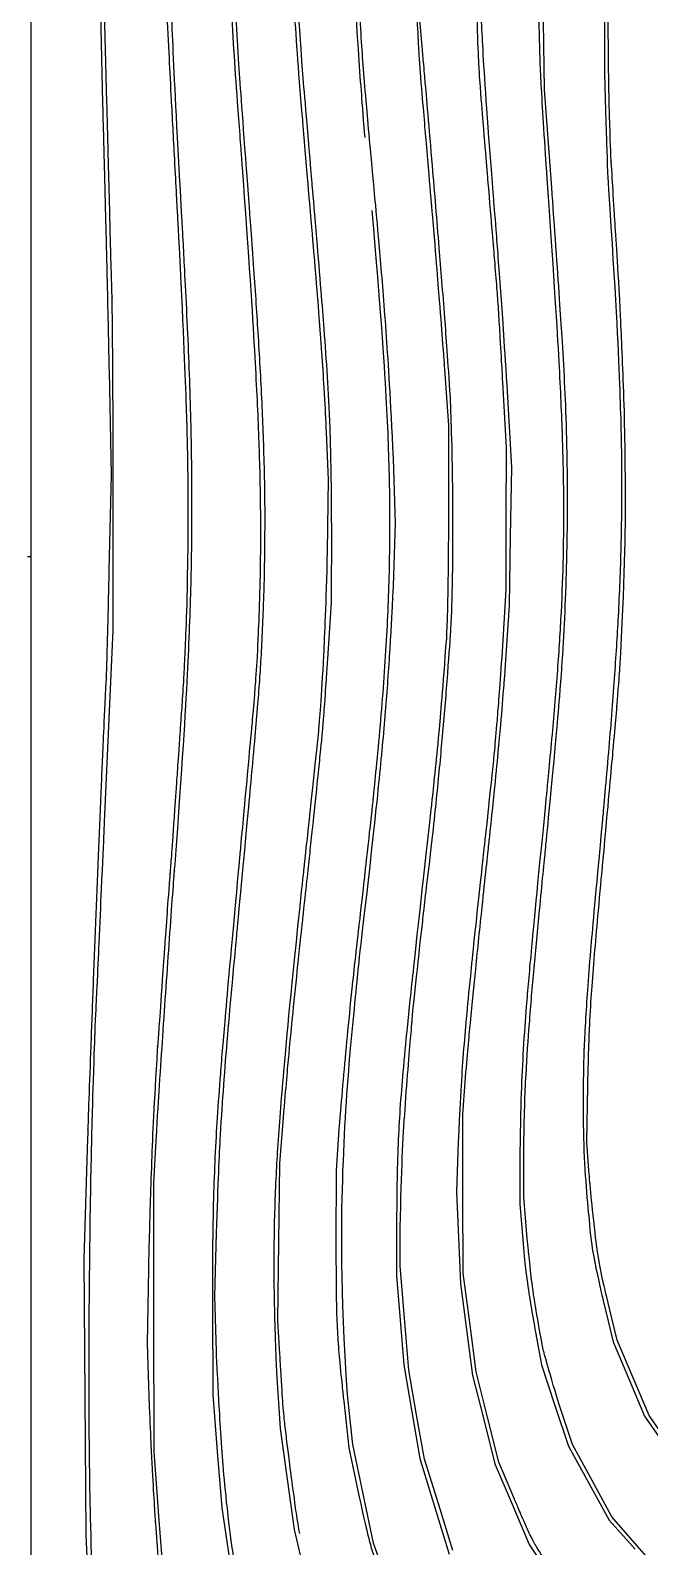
# Model space of a CAD drawing. Header units: millimetres. Extents: x -591 to 0, y 0 to 590.
# Drawn here: x -295.7 to -192.2, y 129.7 to 382.9 of the extents above; entities that cross this region are included whole.
import ezdxf

# ---------------------------------------------------------------- set-up
doc = ezdxf.new("R2010")
doc.units = ezdxf.units.MM

msp = doc.modelspace()

# ---------------------------------------------------------------- linework, layer by layer
at = {"color": 7, "linetype": 'Continuous'}
for p, q in [((-295.53, 295.01), (-295.53, 589.71)), ((-282.87, 370.97), (-283.49, 395.46)), ((-230.08, 378.94), (-230.71, 386.02)), ((-209.72, 373.04), (-209.89, 384.39)), ((-208.53, 356.66), (-209.72, 373.04)), ((-282.52, 325.98), (-282.18, 308.73)), ((-226.44, 326.28), (-225.79, 316.99)), ((-216.76, 324.13), (-216.17, 313.29)), ((-215.23, 309.91), (-216, 323.62)), ((-225.79, 316.99), (-225.79, 301.79)), ((-246.23, 315.85), (-245.88, 307.93)), ((-216.17, 313.29), (-216.18, 301.42)), ((-234.65, 300.57), (-235, 311.43)), ((-215.4, 298.4), (-215.23, 309.91)), ((-282.18, 308.73), (-282.53, 292.8)), ((-281.84, 282.77), (-281.82, 307.4)), ((-245.88, 307.93), (-246.06, 295.94)), ((-216.18, 301.42), (-216.18, 289.55)), ((-245.35, 287.37), (-245.31, 299.96)), ((-235, 290.19), (-234.65, 300.57)), ((-215.57, 286.9), (-215.4, 298.4)), ((-295.53, 295.01), (-296.12, 295.01)), ((-295.53, 0.3), (-295.53, 295.01)), ((-216.18, 289.55), (-216.9, 278.27)), ((-245.96, 277.99), (-245.35, 287.37)), ((-216.3, 276.13), (-215.57, 286.9)), ((-283.21, 251.94), (-281.84, 282.77)), ((-223.4, 201.94), (-223.01, 207.25)), ((-202.68, 197.22), (-202.51, 206.66)), ((-253.96, 193.68), (-253.37, 201.35)), ((-223.37, 188.66), (-223.4, 201.94)), ((-286.11, 197.93), (-286.74, 177.75)), ((-244.09, 199.44), (-244.57, 192.5)), ((-275.03, 190.43), (-274.65, 197.51)), ((-224.15, 197.36), (-224.45, 188.96)), ((-213.84, 196.04), (-213.87, 186.89)), ((-213.21, 188.07), (-213.21, 195.32)), ((-202.33, 192.5), (-202.68, 197.22)), ((-254.13, 180.55), (-253.96, 193.68)), ((-244.57, 192.5), (-244.6, 180.4)), ((-275.01, 168.01), (-275.03, 190.43)), ((-224.45, 188.96), (-224.13, 181.31)), ((-223.34, 175.39), (-223.37, 188.66)), ((-212.63, 181.14), (-213.21, 188.07)), ((-213.87, 186.89), (-213.39, 180.99)), ((-234.46, 183.71), (-234.46, 174.92)), ((-233.86, 176.57), (-233.86, 183.06)), ((-264.84, 171.55), (-264.55, 182.02)), ((-254.31, 167.42), (-254.13, 180.55)), ((-224.13, 181.31), (-223.81, 173.66)), ((-286.74, 177.75), (-286.57, 154.74)), ((-275.94, 176.03), (-276.14, 163.59)), ((-234.46, 174.92), (-233.87, 167.49)), ((-233.15, 167.86), (-233.86, 176.57)), ((-222.25, 167.13), (-223.34, 175.39)), ((-223.81, 173.66), (-222.79, 165.97)), ((-265.25, 170.22), (-265.2, 155.03)), ((-264.57, 162.26), (-264.84, 171.55)), ((-199.96, 170.81), (-198.28, 163.88)), ((-274.99, 145.59), (-275.01, 168.01)), ((-253.97, 161.82), (-254.31, 167.42)), ((-233.87, 167.49), (-233.28, 160.05)), ((-232.44, 159.16), (-233.15, 167.86)), ((-197.62, 164.18), (-198.5, 167.86)), ((-222.79, 165.97), (-221.78, 158.28)), ((-221.15, 158.87), (-222.25, 167.13)), ((-276.14, 163.59), (-275.79, 153.11)), ((-210.97, 164.03), (-210.24, 160.05)), ((-198.28, 163.88), (-195.67, 157.69)), ((-194.95, 157.87), (-197.62, 164.18)), ((-233.28, 160.05), (-231.92, 152.23)), ((-210.24, 160.05), (-208, 153.26)), ((-254.51, 158.8), (-253.91, 149.43)), ((-231.11, 151.73), (-232.44, 159.16)), ((-221.78, 158.28), (-219.91, 150.9)), ((-219.26, 151.34), (-221.15, 158.87)), ((-195.67, 157.69), (-193.06, 151.49)), ((-192.28, 151.57), (-194.95, 157.87)), ((-286.57, 154.74), (-286.41, 131.73)), ((-265.2, 155.03), (-264.44, 145.59)), ((-241.78, 146.77), (-242.67, 155.03)), ((-243.3, 154), (-242.43, 146.18)), ((-231.92, 152.23), (-230.56, 144.41)), ((-208, 153.26), (-205.76, 146.48)), ((-205.05, 146.76), (-207.33, 153.58)), ((-229.78, 144.31), (-231.11, 151.73)), ((-219.91, 150.9), (-218.03, 143.53)), ((-217.37, 143.82), (-219.26, 151.34)), ((-193.06, 151.49), (-189.44, 146.3)), ((-188.81, 146.61), (-192.28, 151.57)), ((-253.91, 149.43), (-252.74, 140.98)), ((-274.18, 134.82), (-274.99, 145.59)), ((-264.44, 145.59), (-263.69, 136.15)), ((-242.43, 146.18), (-241.09, 139.84)), ((-240.04, 138.51), (-241.78, 146.77)), ((-230.56, 144.41), (-228.11, 136.41)), ((-205.76, 146.48), (-202.36, 140.3)), ((-201.76, 140.72), (-205.05, 146.76)), ((-227.42, 136.69), (-229.78, 144.31)), ((-218.03, 143.53), (-215.16, 136.78)), ((-214.74, 137.59), (-217.37, 143.82)), ((-252.74, 140.98), (-251.57, 132.53)), ((-202.36, 140.3), (-198.95, 134.12)), ((-198.48, 134.68), (-201.76, 140.72)), ((-238.3, 130.25), (-240.04, 138.51)), ((-215.16, 136.78), (-212.29, 130.03)), ((-273.37, 124.06), (-274.18, 134.82)), ((-263.69, 136.15), (-262.33, 127.15)), ((-228.11, 136.41), (-225.66, 128.41)), ((-225.07, 129.07), (-227.42, 136.69)), ((-194.27, 129.85), (-198.48, 134.68)), ((-286.41, 131.73), (-285.81, 119.52)), ((-274.72, 132.82), (-274, 123)), ((-251.57, 132.53), (-249.94, 125.64)), ((-198.95, 134.12), (-194.62, 129.24)), ((-235.44, 122.14), (-238.3, 130.25)), ((-212.29, 130.03), (-208.22, 123.95)), ((-190.06, 125.03), (-194.27, 129.85))]:
    msp.add_line(p, q, dxfattribs=at)
for points, knots in [([(-229.01, 433.45), (-230.88, 419.02), (-231.61, 403.14), (-231.4, 389.6), (-230.48, 375.1), (-230.83, 379.93), (-230.48, 375.1)], [0, 0, 0, 0, 0.248755, 0.520383, 0.751685, 1, 1, 1, 1]), ([(-240.63, 430.41), (-241.74, 414.5), (-241.81, 396.85), (-241.12, 381.62), (-239.78, 365.07), (-240.27, 370.58), (-239.78, 365.07)], [0, 0, 0, 0, 0.243713, 0.513396, 0.746351, 1, 1, 1, 1]), ([(-251.69, 427.91), (-252.32, 411.99), (-252.1, 395.98), (-251.61, 386.49), (-250.85, 375.65), (-249.8, 363.01), (-250.16, 367.22), (-249.8, 363.01)], [0, 0, 0, 0, 0.245075, 0.491442, 0.637619, 0.804791, 1, 1, 1, 1]), ([(-218.38, 356.66), (-219.38, 369.35), (-220.08, 380.05), (-220.48, 389.16), (-220.6, 397.09), (-220.21, 408.14), (-219.14, 418.82), (-219.55, 415.26), (-219.14, 418.82)], [0, 0, 0, 0, 0.204272, 0.376391, 0.522858, 0.650222, 0.827655, 1, 1, 1, 1]), ([(-284.14, 417.43), (-284.16, 406.99), (-284.11, 397.33), (-283.97, 387.1), (-283.78, 377.81), (-283.5, 366.7), (-283.14, 353.12), (-283.26, 357.65), (-283.14, 353.12)], [0, 0, 0, 0, 0.16235, 0.312625, 0.47159, 0.616115, 0.788895, 1, 1, 1, 1]), ([(-273.4, 413.16), (-273.37, 404.14), (-273.24, 396.12), (-272.91, 386.96), (-272.59, 380.15), (-272.16, 371.75), (-271.6, 361.31), (-270.9, 348.4), (-271.13, 352.71), (-270.9, 348.4)], [0, 0, 0, 0, 0.139178, 0.262802, 0.40425, 0.509446, 0.639252, 0.800496, 1, 1, 1, 1]), ([(-262.64, 414.34), (-262.66, 404.5), (-262.55, 396.26), (-262.21, 387.91), (-261.74, 380.16), (-261.06, 370.46), (-260.12, 357.99), (-260.44, 362.15), (-260.12, 357.99)], [0, 0, 0, 0, 0.174247, 0.320311, 0.468465, 0.60608, 0.778371, 1, 1, 1, 1]), ([(-248.78, 359.76), (-249.61, 369.39), (-250.24, 377.06), (-250.69, 383.3), (-251.01, 388.63), (-251.31, 396.44), (-251.47, 405.34), (-251.43, 402.37), (-251.47, 405.34)], [0, 0, 0, 0, 0.211655, 0.38021, 0.517188, 0.634121, 0.805151, 1, 1, 1, 1]), ([(-221.14, 403.86), (-221.25, 396.36), (-221.14, 387.32), (-220.92, 380.4), (-220.61, 374.66), (-220.72, 376.57), (-220.61, 374.66)], [0, 0, 0, 0, 0.2567409, 0.5662034, 0.8032682, 1, 1, 1, 1]), ([(-270.3, 350.91), (-271.16, 366.08), (-271.87, 380.86), (-272.29, 391.39), (-272.56, 400.32), (-272.47, 397.35), (-272.56, 400.32)], [0, 0, 0, 0, 0.3071709, 0.606198, 0.81928, 1, 1, 1, 1]), ([(-259.39, 357.84), (-260.21, 368.66), (-260.82, 377.24), (-261.26, 384.39), (-261.64, 392.12), (-261.94, 400.37), (-261.85, 397.62), (-261.94, 400.37)], [0, 0, 0, 0, 0.254686, 0.456392, 0.624556, 0.806143, 1, 1, 1, 1]), ([(-210.28, 402.48), (-210.79, 392.51), (-210.7, 381.62), (-210.4, 374.69), (-209.91, 366.45), (-209.22, 356.52), (-209.46, 359.83), (-209.22, 356.52)], [0, 0, 0, 0, 0.216954, 0.453571, 0.604225, 0.783703, 1, 1, 1, 1]), ([(-199.05, 398.65), (-199.71, 388.28), (-199.86, 376.38), (-199.05, 356.37), (-199.41, 363.04), (-199.05, 356.37)], [0, 0, 0, 0, 0.245573, 0.526832, 1, 1, 1, 1]), ([(-198.64, 361.83), (-198.85, 367.13), (-199.01, 374.21), (-199.09, 381.68), (-199.1, 386.13), (-199.07, 389.73), (-199.01, 391.88), (-198.93, 392.7), (-198.96, 392.43), (-198.93, 392.7)], [0, 0, 0, 0, 0.171793, 0.40129, 0.643025, 0.787182, 0.903783, 0.973231, 1, 1, 1, 1]), ([(-238.13, 355.63), (-238.96, 364.41), (-239.56, 371.14), (-240.01, 376.61), (-240.42, 382.48), (-240.8, 388.97), (-240.68, 386.8), (-240.8, 388.97)], [0, 0, 0, 0, 0.263717, 0.465789, 0.629693, 0.805815, 1, 1, 1, 1]), ([(-225.47, 321.62), (-225.88, 327.96), (-226.53, 336.68), (-227.39, 347.43), (-228.63, 362.28), (-230.08, 378.94), (-229.59, 373.38), (-230.08, 378.94)], [0, 0, 0, 0, 0.110408, 0.262414, 0.450127, 0.709183, 1, 1, 1, 1]), ([(-230.48, 375.1), (-230.03, 369.9), (-229.44, 362.92), (-228.42, 351.06), (-228.76, 355.02), (-228.42, 351.06)], [0, 0, 0, 0, 0.216528, 0.506569, 1, 1, 1, 1]), ([(-220.61, 374.66), (-220.36, 371.45), (-219.94, 366.34), (-219.12, 356.48), (-219.39, 359.76), (-219.12, 356.48)], [0, 0, 0, 0, 0.176353, 0.457467, 1, 1, 1, 1]), ([(-282.03, 339.26), (-282.13, 342.49), (-282.26, 347.44), (-282.43, 353.67), (-282.64, 362.08), (-282.87, 370.97), (-282.8, 368.01), (-282.87, 370.97)], [0, 0, 0, 0, 0.101862, 0.257936, 0.454563, 0.719784, 1, 1, 1, 1]), ([(-249.8, 363.01), (-248.82, 351.65), (-248.05, 342.66), (-247.47, 335.55), (-247.04, 329.86), (-246.57, 322.62), (-246.23, 315.85), (-246.34, 318.11), (-246.23, 315.85)], [0, 0, 0, 0, 0.240968, 0.431822, 0.582617, 0.703409, 0.856805, 1, 1, 1, 1]), ([(-245.31, 299.96), (-245.34, 308.68), (-245.55, 316.72), (-246.03, 325.69), (-246.48, 332.06), (-247.08, 339.65), (-247.84, 348.77), (-248.78, 359.76), (-248.47, 356.1), (-248.78, 359.76)], [0, 0, 0, 0, 0.1454405, 0.2796444, 0.4295668, 0.5361751, 0.6631151, 0.8158902, 1, 1, 1, 1]), ([(-197.27, 339.7), (-197.71, 346.78), (-198.14, 353.7), (-198.42, 358.37), (-198.64, 361.83), (-198.57, 360.68), (-198.64, 361.83)], [0, 0, 0, 0, 0.319922, 0.632941, 0.844012, 1, 1, 1, 1]), ([(-260.12, 357.99), (-258.96, 341.94), (-258.09, 327.8), (-257.5, 315.33), (-257.19, 304.28), (-257.23, 289.21), (-257.91, 276.13), (-257.64, 280.49), (-257.91, 276.13)], [0, 0, 0, 0, 0.196319, 0.369163, 0.521511, 0.656358, 0.840158, 1, 1, 1, 1]), ([(-256.58, 289.99), (-256.39, 299.29), (-256.49, 309.3), (-256.92, 320.78), (-257.5, 331.31), (-258.32, 343.54), (-259.39, 357.84), (-259.03, 353.08), (-259.39, 357.84)], [0, 0, 0, 0, 0.136791, 0.284249, 0.453317, 0.608432, 0.788904, 1, 1, 1, 1]), ([(-235, 311.43), (-235.46, 321.73), (-236.24, 333.58), (-237.08, 344.07), (-238.13, 355.63), (-237.77, 351.78), (-238.13, 355.63)], [0, 0, 0, 0, 0.232609, 0.500711, 0.737966, 1, 1, 1, 1]), ([(-219.12, 356.48), (-218.52, 349.42), (-218.07, 344.01), (-217.73, 339.79), (-217.47, 336.24), (-217.14, 330.89), (-216.76, 324.13), (-216.88, 326.39), (-216.76, 324.13)], [0, 0, 0, 0, 0.218497, 0.385601, 0.516383, 0.625912, 0.791344, 1, 1, 1, 1]), ([(-216, 323.62), (-216.49, 331.43), (-217.17, 341.16), (-217.78, 349.16), (-218.38, 356.66), (-218.18, 354.16), (-218.38, 356.66)], [0, 0, 0, 0, 0.236109, 0.530497, 0.772663, 1, 1, 1, 1]), ([(-209.23, 356.52), (-208.12, 340.66), (-207.3, 327.2), (-206.77, 315.56), (-206.53, 305.16), (-206.59, 295.42), (-206.93, 285.94), (-207.56, 276), (-208.49, 265.04), (-209.7, 252.53), (-209.29, 256.7), (-209.7, 252.53)], [0, 0, 0, 0, 0.152525, 0.281942, 0.393796, 0.493663, 0.587146, 0.678187, 0.773818, 0.879335, 1, 1, 1, 1]), ([(-205.94, 298.4), (-205.87, 307.02), (-205.99, 314.98), (-206.34, 323.78), (-206.69, 329.99), (-207.17, 337.33), (-207.77, 346.12), (-208.53, 356.66), (-208.28, 353.15), (-208.53, 356.66)], [0, 0, 0, 0, 0.147813, 0.284155, 0.435215, 0.541718, 0.667784, 0.818763, 1, 1, 1, 1]), ([(-199.05, 356.37), (-197.87, 338.65), (-197.12, 323.47), (-196.8, 309.8), (-196.93, 296.66), (-197.35, 286.04), (-198.07, 274.63), (-199.08, 261.95), (-200.39, 247.51), (-199.94, 252.33), (-200.39, 247.51)], [0, 0, 0, 0, 0.162803, 0.302243, 0.42758, 0.548131, 0.645586, 0.750383, 0.867028, 1, 1, 1, 1]), ([(-283.14, 353.12), (-282.98, 347.17), (-282.8, 339.28), (-282.52, 325.98), (-282.61, 330.42), (-282.52, 325.98)], [0, 0, 0, 0, 0.219296, 0.509953, 1, 1, 1, 1]), ([(-238.61, 352.83), (-237.12, 335.99), (-236.12, 321.06), (-235.62, 307.42), (-235.6, 294.45), (-236.12, 280.92), (-237.17, 266.74), (-238.77, 251.2), (-238.21, 256.38), (-238.77, 251.2)], [0, 0, 0, 0, 0.165913, 0.31281, 0.446822, 0.574134, 0.707105, 0.8467, 1, 1, 1, 1]), ([(-271.49, 243.68), (-270.21, 260.77), (-269.31, 275.99), (-268.77, 290.04), (-268.6, 303.61), (-268.79, 318.07), (-269.36, 333.57), (-270.3, 350.91), (-269.97, 345.13), (-270.3, 350.91)], [0, 0, 0, 0, 0.159628, 0.301664, 0.432623, 0.55905, 0.693781, 0.838266, 1, 1, 1, 1]), ([(-228.42, 351.06), (-227.78, 343.48), (-227.16, 335.8), (-226.75, 330.44), (-226.44, 326.28), (-226.54, 327.67), (-226.44, 326.28)], [0, 0, 0, 0, 0.306117, 0.616064, 0.832256, 1, 1, 1, 1]), ([(-270.9, 348.4), (-270.13, 333.42), (-269.62, 320.66), (-269.34, 309.5), (-269.31, 297.53), (-269.57, 285.86), (-269.46, 289.75), (-269.57, 285.86)], [0, 0, 0, 0, 0.239743, 0.443787, 0.622251, 0.813538, 1, 1, 1, 1]), ([(-197.15, 276.28), (-196.28, 291.13), (-196.12, 308.65), (-196.48, 323.78), (-197.27, 339.7), (-196.97, 334.39), (-197.27, 339.7)], [0, 0, 0, 0, 0.234404, 0.510378, 0.748804, 1, 1, 1, 1]), ([(-281.82, 307.4), (-281.84, 318.72), (-281.89, 328.94), (-281.96, 335.25), (-282.03, 339.26), (-282, 337.92), (-282.03, 339.26)], [0, 0, 0, 0, 0.355324, 0.676205, 0.874138, 1, 1, 1, 1]), ([(-225.32, 283.95), (-225.12, 289.52), (-225.03, 296.83), (-225.04, 304.92), (-225.19, 314.17), (-225.47, 321.62), (-225.36, 319.14), (-225.47, 321.62)], [0, 0, 0, 0, 0.148036, 0.341993, 0.556692, 0.802071, 1, 1, 1, 1]), ([(-225.79, 301.79), (-225.83, 294.54), (-225.92, 288.15), (-226.02, 284.17), (-226.15, 281.44), (-226.11, 282.35), (-226.15, 281.44)], [0, 0, 0, 0, 0.3560884, 0.669966, 0.8658623, 1, 1, 1, 1]), ([(-209.21, 249.87), (-208.03, 261.96), (-207.17, 271.79), (-206.57, 280.13), (-206.15, 289.12), (-205.94, 298.4), (-205.99, 295.31), (-205.94, 298.4)], [0, 0, 0, 0, 0.249653, 0.452408, 0.624325, 0.809232, 1, 1, 1, 1]), ([(-246.06, 295.94), (-246.29, 286.77), (-246.72, 277.37), (-247.13, 270.7), (-247.59, 265.36), (-247.43, 267.14), (-247.59, 265.36)], [0, 0, 0, 0, 0.299405, 0.606708, 0.825103, 1, 1, 1, 1]), ([(-282.53, 292.8), (-282.7, 285.72), (-282.85, 279.75), (-282.95, 276.4), (-283.02, 274.65), (-283, 275.24), (-283.02, 274.65)], [0, 0, 0, 0, 0.390191, 0.718823, 0.903819, 1, 1, 1, 1]), ([(-260.7, 236.89), (-259.62, 248.4), (-258.77, 257.46), (-258.13, 264.52), (-257.66, 270.04), (-257.32, 274.46), (-257.01, 279.37), (-256.79, 284.21), (-256.58, 289.99), (-256.65, 288.06), (-256.58, 289.99)], [0, 0, 0, 0, 0.217004, 0.387764, 0.520831, 0.624758, 0.708099, 0.800389, 0.891286, 1, 1, 1, 1]), ([(-240.21, 232.03), (-238.62, 245.59), (-237.33, 257.71), (-236.32, 268.57), (-235.48, 279.99), (-235, 290.19), (-235.14, 286.79), (-235, 290.19)], [0, 0, 0, 0, 0.233794, 0.442503, 0.629204, 0.825196, 1, 1, 1, 1]), ([(-269.57, 285.86), (-269.78, 280.14), (-270.03, 275.2), (-270.28, 271.19), (-270.61, 266.54), (-270.5, 268.09), (-270.61, 266.54)], [0, 0, 0, 0, 0.295945, 0.551696, 0.75901, 1, 1, 1, 1]), ([(-229.44, 239.84), (-228.55, 247.23), (-227.65, 255.69), (-226.8, 264.63), (-225.94, 274.91), (-225.32, 283.95), (-225.52, 280.93), (-225.32, 283.95)], [0, 0, 0, 0, 0.167841, 0.360078, 0.562636, 0.795456, 1, 1, 1, 1]), ([(-226.15, 281.44), (-226.79, 272.75), (-227.43, 265.35), (-228.01, 259.49), (-228.73, 252.82), (-228.49, 255.05), (-228.73, 252.82)], [0, 0, 0, 0, 0.303275, 0.561671, 0.766513, 1, 1, 1, 1]), ([(-257.91, 276.13), (-258.08, 273.97), (-258.22, 272), (-258.17, 272.66), (-258.22, 272)], [0, 0, 0, 0, 0.521664, 1, 1, 1, 1]), ([(-246.85, 265.66), (-246.67, 267.85), (-246.41, 271.32), (-245.96, 277.99), (-246.11, 275.76), (-245.96, 277.99)], [0, 0, 0, 0, 0.177875, 0.459322, 1, 1, 1, 1]), ([(-218.67, 250.46), (-217.89, 257.94), (-217.15, 265.81), (-216.66, 271.5), (-216.3, 276.13), (-216.42, 274.58), (-216.3, 276.13)], [0, 0, 0, 0, 0.291557, 0.598257, 0.819847, 1, 1, 1, 1]), ([(-216.9, 278.27), (-217.29, 272.72), (-217.73, 267.07), (-218.08, 263.09), (-218.38, 259.98), (-218.28, 261.02), (-218.38, 259.98)], [0, 0, 0, 0, 0.303031, 0.612281, 0.829613, 1, 1, 1, 1]), ([(-197.6, 270.52), (-197.31, 274.34), (-197.15, 276.28), (-197.21, 275.63), (-197.15, 276.28)], [0, 0, 0, 0, 0.664093, 1, 1, 1, 1]), ([(-283.02, 274.65), (-283.23, 270.54), (-283.54, 263.73), (-283.92, 254.91), (-284.34, 244.75), (-284.78, 233.93), (-285.2, 223.32), (-285.57, 213.35), (-285.89, 204.67), (-286.11, 197.93), (-286.04, 200.18), (-286.11, 197.93)], [0, 0, 0, 0, 0.05369, 0.142412, 0.257366, 0.389753, 0.530773, 0.669164, 0.799056, 0.912114, 1, 1, 1, 1]), ([(-258.22, 272), (-258.39, 270), (-258.77, 265.82), (-259.31, 259.88), (-260.11, 251.19), (-261.03, 241.32), (-260.72, 244.61), (-261.03, 241.32)], [0, 0, 0, 0, 0.065201, 0.201443, 0.395064, 0.678347, 1, 1, 1, 1]), ([(-199.8, 246.04), (-198.95, 255.16), (-198.24, 263.11), (-197.82, 267.8), (-197.6, 270.52), (-197.67, 269.62), (-197.6, 270.52)], [0, 0, 0, 0, 0.372772, 0.697534, 0.888994, 1, 1, 1, 1]), ([(-270.61, 266.54), (-270.73, 264.8), (-270.94, 261.81), (-271.35, 255.77), (-271.21, 257.78), (-271.35, 255.77)], [0, 0, 0, 0, 0.161969, 0.439889, 1, 1, 1, 1]), ([(-247.59, 265.36), (-249.11, 250.93), (-250.39, 239.11), (-249.96, 243.05), (-250.39, 239.11)], [0, 0, 0, 0, 0.549795, 1, 1, 1, 1]), ([(-249.94, 236.3), (-249.42, 241.05), (-248.76, 247.17), (-248.06, 253.73), (-247.56, 258.6), (-247.14, 262.72), (-246.85, 265.66), (-246.94, 264.68), (-246.85, 265.66)], [0, 0, 0, 0, 0.1618414, 0.3703005, 0.5939021, 0.759708, 0.9001629, 1, 1, 1, 1]), ([(-218.38, 259.98), (-218.82, 255.92), (-219.38, 250.75), (-220.3, 242.35), (-220, 245.15), (-220.3, 242.35)], [0, 0, 0, 0, 0.230402, 0.52353, 1, 1, 1, 1]), ([(-271.35, 255.77), (-271.96, 247.11), (-272.18, 244.03), (-272.37, 241.61), (-272.31, 242.42), (-272.37, 241.61)], [0, 0, 0, 0, 0.6116742, 0.8292001, 1, 1, 1, 1]), ([(-284.76, 217.72), (-284.65, 220.1), (-284.43, 224.84), (-284.13, 231.48), (-283.7, 241.1), (-283.21, 251.94), (-283.38, 248.33), (-283.21, 251.94)], [0, 0, 0, 0, 0.069603, 0.208225, 0.402208, 0.683322, 1, 1, 1, 1]), ([(-238.77, 251.2), (-239.49, 244.79), (-239.93, 240.79), (-239.78, 242.12), (-239.93, 240.79)], [0, 0, 0, 0, 0.615309, 1, 1, 1, 1]), ([(-228.73, 252.82), (-230.38, 238.12), (-231.67, 226.32), (-232.66, 216.93), (-233.38, 209.46), (-233.88, 203.39), (-234.26, 196.76), (-234.42, 190.57), (-234.46, 183.71), (-234.46, 186), (-234.46, 183.71)], [0, 0, 0, 0, 0.213247, 0.384272, 0.520287, 0.628509, 0.716166, 0.811933, 0.901131, 1, 1, 1, 1]), ([(-209.7, 252.53), (-211.02, 239.39), (-212.02, 228.89), (-212.76, 220.48), (-213.27, 213.61), (-213.71, 204.64), (-213.84, 196.04), (-213.82, 198.91), (-213.84, 196.04)], [0, 0, 0, 0, 0.232973, 0.419139, 0.568131, 0.689595, 0.848088, 1, 1, 1, 1]), ([(-223.01, 207.25), (-222.62, 211.98), (-222, 218.59), (-221.19, 226.77), (-220.02, 238), (-218.67, 250.46), (-219.12, 246.31), (-218.67, 250.46)], [0, 0, 0, 0, 0.109312, 0.262177, 0.451406, 0.71133, 1, 1, 1, 1]), ([(-213.21, 195.32), (-213.14, 201.99), (-212.84, 209.09), (-212.24, 217.67), (-211.51, 226.15), (-210.51, 236.71), (-209.21, 249.87), (-209.65, 245.49), (-209.21, 249.87)], [0, 0, 0, 0, 0.1218429, 0.2516734, 0.4089608, 0.5644747, 0.7583548, 1, 1, 1, 1]), ([(-200.39, 247.51), (-201.36, 237.17), (-202.06, 229.33), (-202.54, 223.27), (-202.93, 217.41), (-203.19, 211.82), (-203.11, 213.68), (-203.19, 211.82)], [0, 0, 0, 0, 0.290215, 0.509997, 0.679803, 0.843624, 1, 1, 1, 1]), ([(-202.51, 206.66), (-202.38, 212.54), (-202.17, 217.74), (-201.8, 223.47), (-201.34, 229.13), (-200.68, 236.46), (-199.8, 246.04), (-200.09, 242.84), (-199.8, 246.04)], [0, 0, 0, 0, 0.149092, 0.280863, 0.426205, 0.570055, 0.756333, 1, 1, 1, 1]), ([(-274.65, 197.51), (-274.39, 201.84), (-273.99, 208.06), (-273.5, 215.47), (-272.96, 223.38), (-272.4, 231.44), (-271.89, 238.47), (-271.49, 243.68), (-271.63, 241.94), (-271.49, 243.68)], [0, 0, 0, 0, 0.0937516, 0.2284307, 0.3889476, 0.5602108, 0.7347117, 0.8870918, 1, 1, 1, 1]), ([(-272.37, 241.61), (-272.62, 238.41), (-272.92, 234.27), (-273.41, 227.45), (-273.25, 229.73), (-273.41, 227.45)], [0, 0, 0, 0, 0.226419, 0.518661, 1, 1, 1, 1]), ([(-261.03, 241.32), (-262.21, 228.5), (-263.16, 217.93), (-263.89, 209.15), (-264.43, 201.73), (-264.81, 195.24), (-265.11, 187.39), (-265.24, 179.38), (-265.25, 170.22), (-265.25, 173.28), (-265.25, 170.22)], [0, 0, 0, 0, 0.180614, 0.329624, 0.45321, 0.557558, 0.648864, 0.75906, 0.871469, 1, 1, 1, 1]), ([(-239.93, 240.79), (-240.47, 235.99), (-240.94, 231.94), (-240.78, 233.29), (-240.94, 231.94)], [0, 0, 0, 0, 0.54204, 1, 1, 1, 1]), ([(-220.3, 242.35), (-221.34, 232.77), (-222.17, 224.87), (-222.8, 218.31), (-223.29, 212.71), (-223.81, 205), (-224.15, 197.36), (-224.05, 199.91), (-224.15, 197.36)], [0, 0, 0, 0, 0.2134758, 0.389183, 0.5351904, 0.659576, 0.8308031, 1, 1, 1, 1]), ([(-250.39, 239.11), (-252.13, 222.56), (-253.44, 208.64), (-254.36, 196.84), (-254.9, 186.61), (-255.08, 172.44), (-254.51, 158.8), (-254.75, 163.35), (-254.51, 158.8)], [0, 0, 0, 0, 0.206677, 0.38024, 0.527309, 0.654536, 0.830471, 1, 1, 1, 1]), ([(-231.49, 221.55), (-230.78, 228.07), (-230.27, 232.71), (-229.91, 235.88), (-229.64, 238.28), (-229.44, 239.84), (-229.51, 239.32), (-229.44, 239.84)], [0, 0, 0, 0, 0.356012, 0.609776, 0.7832, 0.914251, 1, 1, 1, 1]), ([(-264.55, 182.02), (-264.28, 190.81), (-263.91, 198.62), (-263.35, 206.94), (-262.72, 214.77), (-261.85, 224.52), (-260.7, 236.89), (-261.08, 232.77), (-260.7, 236.89)], [0, 0, 0, 0, 0.159723, 0.301952, 0.453371, 0.596181, 0.774082, 1, 1, 1, 1]), ([(-253.37, 201.35), (-252.93, 206.59), (-252.35, 213.01), (-251.66, 220.07), (-250.79, 228.52), (-249.94, 236.3), (-250.23, 233.71), (-249.94, 236.3)], [0, 0, 0, 0, 0.149815, 0.333202, 0.53528, 0.777186, 1, 1, 1, 1]), ([(-240.94, 231.94), (-241.57, 226.44), (-242.25, 219.9), (-242.92, 213.02), (-243.62, 205.41), (-244.09, 199.44), (-243.94, 201.43), (-244.09, 199.44)], [0, 0, 0, 0, 0.169392, 0.370708, 0.582506, 0.816414, 1, 1, 1, 1]), ([(-242.67, 155.03), (-243.85, 173.34), (-243.59, 193.8), (-242.36, 211.85), (-240.21, 232.03), (-240.98, 225.31), (-240.21, 232.03)], [0, 0, 0, 0, 0.2377393, 0.5027801, 0.737165, 1, 1, 1, 1]), ([(-273.41, 227.45), (-274.03, 218.58), (-274.26, 215.33), (-274.45, 212.7), (-274.39, 213.58), (-274.45, 212.7)], [0, 0, 0, 0, 0.6017391, 0.8222816, 1, 1, 1, 1]), ([(-233.86, 183.06), (-233.66, 192.77), (-233.08, 203.57), (-231.49, 221.55), (-232.08, 215.56), (-231.49, 221.55)], [0, 0, 0, 0, 0.251861, 0.53218, 1, 1, 1, 1]), ([(-285.38, 126.71), (-285.68, 136.13), (-285.84, 148.21), (-285.87, 162.02), (-285.77, 176.66), (-285.55, 191.86), (-285.21, 205.9), (-284.76, 217.72), (-284.92, 213.78), (-284.76, 217.72)], [0, 0, 0, 0, 0.103547, 0.236237, 0.388002, 0.54876, 0.71583, 0.870105, 1, 1, 1, 1]), ([(-274.45, 212.7), (-275.02, 203.48), (-275.49, 193.18), (-275.94, 176.03), (-275.82, 181.75), (-275.94, 176.03)], [0, 0, 0, 0, 0.251807, 0.532478, 1, 1, 1, 1]), ([(-203.19, 211.82), (-203.38, 203.22), (-203.19, 195.25), (-202.73, 188.58), (-201.97, 180.84), (-202.24, 183.42), (-201.97, 180.84)], [0, 0, 0, 0, 0.277181, 0.533995, 0.749566, 1, 1, 1, 1]), ([(-200.12, 174.56), (-200.79, 178.07), (-201.44, 182.95), (-202.33, 192.5), (-202.06, 189.31), (-202.33, 192.5)], [0, 0, 0, 0, 0.197232, 0.469906, 1, 1, 1, 1]), ([(-244.6, 180.4), (-244.59, 173.93), (-244.53, 169.08), (-244.35, 165.04), (-243.96, 160.2), (-243.3, 154), (-243.53, 156.07), (-243.3, 154)], [0, 0, 0, 0, 0.2447213, 0.4278938, 0.5806651, 0.7641971, 1, 1, 1, 1]), ([(-213.39, 180.99), (-213.01, 176.81), (-212.5, 172.87), (-211.88, 169.09), (-210.97, 164.03), (-211.28, 165.72), (-210.97, 164.03)], [0, 0, 0, 0, 0.244972, 0.476836, 0.700026, 1, 1, 1, 1]), ([(-211.31, 170.08), (-211.69, 172.54), (-212.09, 175.76), (-212.63, 181.14), (-212.46, 179.34), (-212.63, 181.14)], [0, 0, 0, 0, 0.223314, 0.514792, 1, 1, 1, 1]), ([(-201.97, 180.84), (-201.66, 178.83), (-201.11, 175.95), (-199.96, 170.81), (-200.35, 172.52), (-199.96, 170.81)], [0, 0, 0, 0, 0.1991841, 0.4852476, 1, 1, 1, 1]), ([(-198.5, 167.86), (-199.44, 171.79), (-200.12, 174.56), (-199.89, 173.64), (-200.12, 174.56)], [0, 0, 0, 0, 0.585534, 1, 1, 1, 1]), ([(-210.09, 163.18), (-210.73, 166.8), (-211.31, 170.08), (-211.12, 168.98), (-211.31, 170.08)], [0, 0, 0, 0, 0.524906, 1, 1, 1, 1]), ([(-262.17, 131.14), (-263.07, 138.44), (-263.81, 147.14), (-264.57, 162.26), (-264.36, 157.22), (-264.57, 162.26)], [0, 0, 0, 0, 0.235617, 0.515227, 1, 1, 1, 1]), ([(-207.33, 153.58), (-209.26, 159.83), (-210.09, 163.18), (-209.82, 162.06), (-210.09, 163.18)], [0, 0, 0, 0, 0.6545909, 1, 1, 1, 1]), ([(-253.46, 153.41), (-253.56, 155.17), (-253.71, 157.59), (-253.97, 161.82), (-253.88, 160.41), (-253.97, 161.82)], [0, 0, 0, 0, 0.209029, 0.497406, 1, 1, 1, 1]), ([(-275.79, 153.11), (-275.57, 147.64), (-275.26, 141.51), (-274.99, 136.85), (-274.72, 132.82), (-274.81, 134.16), (-274.72, 132.82)], [0, 0, 0, 0, 0.269637, 0.571467, 0.801191, 1, 1, 1, 1]), ([(-250.66, 131.87), (-250.99, 133.79), (-251.49, 137.18), (-252.39, 143.95), (-252.88, 147.94), (-253.26, 151.27), (-253.46, 153.41), (-253.4, 152.69), (-253.46, 153.41)], [0, 0, 0, 0, 0.089684, 0.247349, 0.561571, 0.74675, 0.900932, 1, 1, 1, 1]), ([(-241.09, 139.84), (-240.11, 135.23), (-239.36, 131.94), (-238.65, 129.29), (-237.6, 126.03), (-236.01, 121.55), (-236.55, 123.04), (-236.01, 121.55)], [0, 0, 0, 0, 0.248091, 0.425347, 0.569801, 0.749933, 1, 1, 1, 1]), ([(-207.69, 124.36), (-209.71, 127.44), (-211.02, 129.52), (-211.97, 131.24), (-213.09, 133.69), (-214.74, 137.59), (-214.19, 136.29), (-214.74, 137.59)], [0, 0, 0, 0, 0.2447576, 0.4081163, 0.5388, 0.7178592, 1, 1, 1, 1]), ([(-260.82, 121.99), (-261.11, 123.97), (-261.5, 126.62), (-262.17, 131.14), (-261.95, 129.63), (-262.17, 131.14)], [0, 0, 0, 0, 0.216128, 0.506087, 1, 1, 1, 1])]:
    msp.add_open_spline(points, degree=3, knots=knots, dxfattribs=at)

doc.saveas('drawing.dxf')
